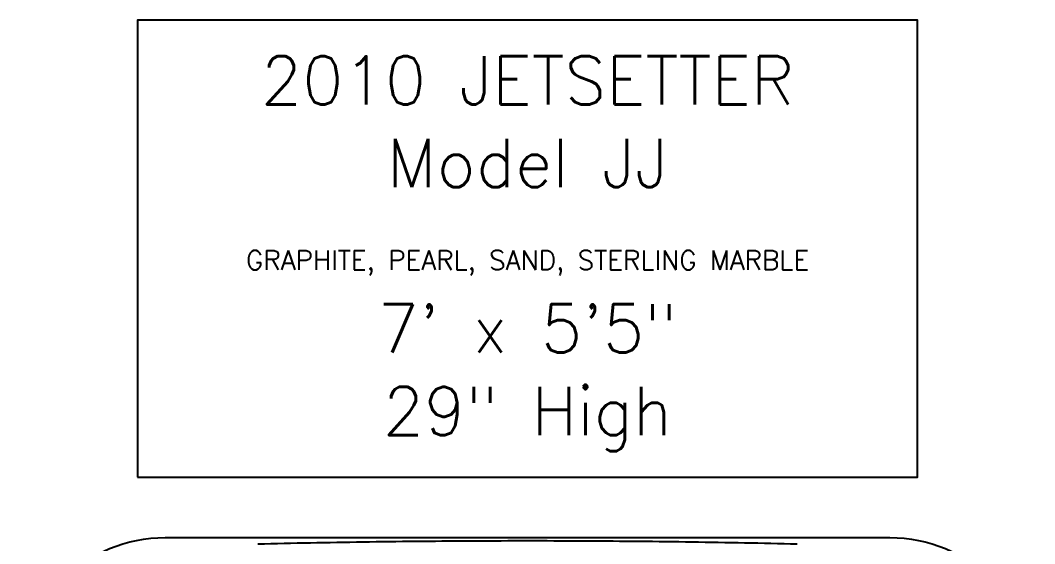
# Model space of a CAD drawing. Extents: x 528 to 612, y 649 to 778.
# Drawn here: x 528.2 to 612.3, y 735 to 778.4 of the extents above; entities that cross this region are included whole.
import ezdxf
from ezdxf.enums import TextEntityAlignment as Align

# ---------------------------------------------------------------- set-up
doc = ezdxf.new("R2010")
doc.units = 0
doc.header["$MEASUREMENT"] = 0
for name, color, linetype in [('1', 4, 'Continuous'), ('DIM', 3, 'Continuous'), ('DOMESTIC', 7, 'Continuous')]:
    doc.layers.add(name, color=color, linetype=linetype)
doc.styles.add('SIMPLEX', font='simplex')
doc.styles.get("Standard").update_dxf_attribs({"font": 'simplex.shx', "height": 20})

# ---------------------------------------------------------------- blocks, each defined once
blk = doc.blocks.new('2010JETSETTER')
at = {"layer": '1', "color": 4, "linetype": 'Continuous'}
blk.add_lwpolyline([(12, 65.108), (72.112, 65.108, -0.414214), (84.112, 53.108), (84.112, 12, -0.414214), (72.112, 0), (12, 0, -0.414214), (0, 12), (0, 53.108, -0.414214)], format="xyb", close=True, dxfattribs=at)
at = {"layer": '1', "color": 3, "linetype": 'Continuous'}
blk.add_lwpolyline([(19.692, 64.593), (20.238, 64.606), (20.783, 64.618), (21.328, 64.63), (21.873, 64.642), (22.418, 64.653), (22.964, 64.665), (23.509, 64.676), (24.054, 64.686), (24.599, 64.696), (25.145, 64.706), (25.69, 64.716), (26.235, 64.725), (26.781, 64.734), (27.326, 64.743), (27.871, 64.751), (28.417, 64.759), (28.962, 64.767), (29.507, 64.774), (30.053, 64.782), (30.598, 64.788), (31.144, 64.795), (31.689, 64.801), (32.235, 64.807), (32.78, 64.812), (33.326, 64.817), (33.871, 64.822), (34.417, 64.827), (34.962, 64.831), (35.508, 64.835), (36.053, 64.839), (36.599, 64.842), (37.145, 64.845), (37.69, 64.848), (38.236, 64.85), (38.782, 64.852), (39.328, 64.854), (39.873, 64.855), (40.419, 64.856), (40.965, 64.857), (41.511, 64.858), (42.056, 64.858), (42.602, 64.858), (43.148, 64.857), (43.694, 64.856), (44.239, 64.855), (44.785, 64.854), (45.331, 64.852), (45.877, 64.85), (46.422, 64.848), (46.968, 64.845), (47.514, 64.842), (48.059, 64.839), (48.605, 64.835), (49.151, 64.831), (49.696, 64.827), (50.242, 64.822), (50.787, 64.817), (51.333, 64.812), (51.878, 64.807), (52.424, 64.801), (52.969, 64.795), (53.515, 64.788), (54.06, 64.782), (54.605, 64.774), (55.151, 64.767), (55.696, 64.759), (56.241, 64.751), (56.787, 64.743), (57.332, 64.734), (57.877, 64.725), (58.423, 64.716), (58.968, 64.706), (59.513, 64.696), (60.058, 64.686), (60.604, 64.676), (61.149, 64.665), (61.694, 64.653), (62.239, 64.642), (62.785, 64.63), (63.33, 64.618), (63.875, 64.606), (64.42, 64.593)], dxfattribs=at)

msp = doc.modelspace()

# ---------------------------------------------------------------- linework, layer by layer
at = {"layer": 'DIM', "color": 4}
msp.add_lwpolyline([(537.936, 740.46), (602.602, 740.46), (602.602, 778.365), (537.936, 778.365)], close=True, dxfattribs=at)

# ---------------------------------------------------------------- block references
at = {"layer": '1'}
msp.add_blockref('2010JETSETTER', (528.213, 670.352), dxfattribs=at)

# ---------------------------------------------------------------- texts
at = {"layer": 'DIM', "style": 'SIMPLEX'}
for s, p in [('2010 JETSETTER', (570.269, 771.389)), ('Model JJ', (570.269, 764.532)), ('7\' x 5\'5"', (570.269, 750.818)), ('29" High', (570.269, 743.96))]:
    msp.add_text(s, height=4, dxfattribs=at).set_placement(p, align=Align.CENTER)
at = {"layer": 'DOMESTIC', "color": 3}
msp.add_text('GRAPHITE, PEARL, SAND, STERLING MARBLE', height=1.6, dxfattribs=at).set_placement((570.269, 757.675), align=Align.CENTER)

doc.saveas('drawing.dxf')
